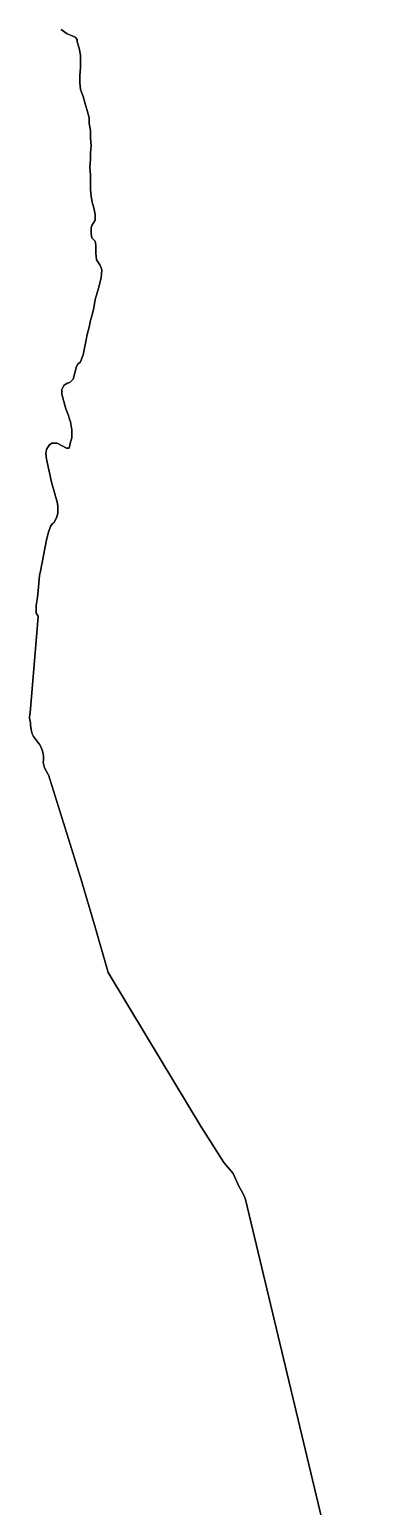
# Model space of a CAD drawing. Header units: inches. Extents: x 11258954 to 11313122, y 3645444 to 3695200.
# Drawn here: x 11273019 to 11273530, y 3688335 to 3690542 of the extents above; entities that cross this region are included whole.
import ezdxf

# ---------------------------------------------------------------- set-up
doc = ezdxf.new("R2010")
doc.units = ezdxf.units.IN
doc.header["$MEASUREMENT"] = 0
doc.layers.add('AnnexationHistory', color=183, linetype='Continuous')

msp = doc.modelspace()

# ---------------------------------------------------------------- linework, layer by layer
at = {"layer": 'AnnexationHistory'}
for points in [[(11273530.5, 3688000, 0), (11273341.125, 3688793.8125, 0), (11273339.844, 3688798, 0), (11273337.25, 3688803.4375, 0), (11273331.375, 3688813.625, 0), (11273322.5, 3688832.6875, 0), (11273309.0625, 3688849.0625, 0), (11273274.75, 3688902.625, 0), (11273193.375, 3689038, 0), (11273136.25, 3689132.875, 0), (11273116.625, 3689200.6875, 0), (11273095.4375, 3689273.3125, 0), (11273094.8125, 3689275.1875, 0), (11273092.4065, 3689283, 0), (11273076.875, 3689333, 0), (11273047.25, 3689428.5625, 0), (11273046.75, 3689429.125, 0), (11273041.25, 3689438.625, 0), (11273039.25, 3689446.9375, 0), (11273039.625, 3689451.0625, 0), (11273039.875, 3689456.25, 0), (11273038.875, 3689462.375, 0), (11273037.5, 3689466.75, 0), (11273036, 3689470.125, 0), (11273034.25, 3689473.1875, 0), (11273031.125, 3689477.4375, 0), (11273027.625, 3689481.75, 0), (11273024.625, 3689485.9375, 0), (11273022.875, 3689489.5, 0), (11273021.75, 3689493.6875, 0), (11273020.875, 3689498.9375, 0), (11273020.5, 3689503.25, 0), (11273020.25, 3689506.6875, 0), (11273019.5, 3689509.9375, 0), (11273019, 3689513.375, 0), (11273019, 3689515.125, 0), (11273019.125, 3689518, 0), (11273019.875, 3689521.5625, 0), (11273032, 3689664.4375, 0), (11273032, 3689665.75, 0), (11273029, 3689670, 0), (11273029, 3689681.25, 0), (11273031, 3689693.25, 0), (11273032, 3689703.75, 0), (11273034, 3689726.5, 0), (11273035.344, 3689732.625, 0), (11273044, 3689779.5, 0), (11273047, 3689791.25, 0), (11273050, 3689799.75, 0), (11273053, 3689804, 0), (11273055, 3689805, 0), (11273059, 3689812.25, 0), (11273061, 3689819.25, 0), (11273061, 3689829.75, 0), (11273060, 3689836.5, 0), (11273058, 3689842.75, 0), (11273055, 3689854, 0), (11273052, 3689863.75, 0), (11273044, 3689900, 0), (11273043, 3689908.5, 0), (11273044, 3689914.75, 0), (11273048, 3689921.25, 0), (11273052, 3689924, 0), (11273060, 3689924, 0), (11273074, 3689916.5, 0), (11273078, 3689916.75, 0), (11273080, 3689925.75, 0), (11273082, 3689932, 0), (11273082, 3689943.75, 0), (11273080, 3689955.75, 0), (11273078.219, 3689961.5625, 0), (11273077, 3689965.5, 0), (11273073, 3689975.25, 0), (11273067, 3689997.5, 0), (11273067, 3690000, 0), (11273067, 3690004, 0), (11273070, 3690010.25, 0), (11273075, 3690013.75, 0), (11273079, 3690014.5, 0), (11273084, 3690019.5, 0), (11273086, 3690027, 0), (11273089, 3690038.5, 0), (11273091, 3690042, 0), (11273095, 3690045.5, 0), (11273099, 3690056, 0), (11273101, 3690066.25, 0), (11273103, 3690075.75, 0), (11273105, 3690086.25, 0), (11273108, 3690097.25, 0), (11273110, 3690107.25, 0), (11273113, 3690117.75, 0), (11273115, 3690126.5, 0), (11273117, 3690138.75, 0), (11273120, 3690148.5, 0), (11273123, 3690159, 0), (11273126, 3690171.5, 0), (11273127, 3690182.75, 0), (11273126, 3690186, 0), (11273124, 3690190.5, 0), (11273119, 3690198, 0), (11273118, 3690208, 0), (11273118, 3690220, 0), (11273117, 3690225.75, 0), (11273112, 3690231, 0), (11273111, 3690237.25, 0), (11273111, 3690246, 0), (11273112, 3690249.5, 0), (11273117, 3690257.25, 0), (11273117, 3690266, 0), (11273115, 3690275.75, 0), (11273113, 3690282.25, 0), (11273111, 3690292.5, 0), (11273110, 3690303.25, 0), (11273110, 3690315, 0), (11273110, 3690325, 0), (11273109, 3690336.75, 0), (11273110, 3690347.75, 0), (11273110, 3690358.5, 0), (11273111, 3690368.5, 0), (11273110, 3690380, 0), (11273110, 3690391.5, 0), (11273108, 3690402, 0), (11273108, 3690410.25, 0), (11273105, 3690421, 0), (11273102, 3690431, 0), (11273099, 3690442, 0), (11273095, 3690452.75, 0), (11273094, 3690463.25, 0), (11273094, 3690473.5, 0), (11273095, 3690485, 0), (11273095, 3690495.75, 0), (11273095, 3690504, 0), (11273093, 3690514.5, 0), (11273090, 3690523.75, 0), (11273090, 3690527.5, 0), (11273087, 3690531, 0), (11273080, 3690534, 0), (11273075, 3690535.75, 0), (11273066, 3690542.25, 0)], [(11273066, 3690542.25, 0), (11273075, 3690535.75, 0), (11273080, 3690534, 0), (11273087, 3690531, 0), (11273090, 3690527.5, 0), (11273090, 3690523.75, 0), (11273093, 3690514.5, 0), (11273095, 3690504, 0), (11273095, 3690495.75, 0), (11273095, 3690485, 0), (11273094, 3690473.5, 0), (11273094, 3690463.25, 0), (11273095, 3690452.75, 0), (11273099, 3690442, 0), (11273102, 3690431, 0), (11273105, 3690421, 0), (11273108, 3690410.25, 0), (11273108, 3690402, 0), (11273110, 3690391.5, 0), (11273110, 3690380, 0), (11273111, 3690368.5, 0), (11273110, 3690358.5, 0), (11273110, 3690347.75, 0), (11273109, 3690336.75, 0), (11273110, 3690325, 0), (11273110, 3690315, 0), (11273110, 3690303.25, 0), (11273111, 3690292.5, 0), (11273113, 3690282.25, 0), (11273115, 3690275.75, 0), (11273117, 3690266, 0), (11273117, 3690257.25, 0), (11273112, 3690249.5, 0), (11273111, 3690246, 0), (11273111, 3690237.25, 0), (11273112, 3690231, 0), (11273117, 3690225.75, 0), (11273118, 3690220, 0), (11273118, 3690208, 0), (11273119, 3690198, 0), (11273124, 3690190.5, 0), (11273126, 3690186, 0), (11273127, 3690182.75, 0), (11273126, 3690171.5, 0), (11273123, 3690159, 0), (11273120, 3690148.5, 0), (11273117, 3690138.75, 0), (11273115, 3690126.5, 0), (11273113, 3690117.75, 0), (11273110, 3690107.25, 0), (11273108, 3690097.25, 0), (11273105, 3690086.25, 0), (11273103, 3690075.75, 0), (11273101, 3690066.25, 0), (11273099, 3690056, 0), (11273095, 3690045.5, 0), (11273091, 3690042, 0), (11273089, 3690038.5, 0), (11273086, 3690027, 0), (11273084, 3690019.5, 0), (11273079, 3690014.5, 0), (11273075, 3690013.75, 0), (11273070, 3690010.25, 0), (11273067, 3690004, 0), (11273067, 3690000, 0), (11273067, 3689997.5, 0), (11273073, 3689975.25, 0), (11273077, 3689965.5, 0), (11273078.219, 3689961.5625, 0), (11273080, 3689955.75, 0), (11273082, 3689943.75, 0), (11273082, 3689932, 0), (11273080, 3689925.75, 0), (11273078, 3689916.75, 0), (11273074, 3689916.5, 0), (11273060, 3689924, 0), (11273052, 3689924, 0), (11273048, 3689921.25, 0), (11273044, 3689914.75, 0), (11273043, 3689908.5, 0), (11273044, 3689900, 0), (11273052, 3689863.75, 0), (11273055, 3689854, 0), (11273058, 3689842.75, 0), (11273060, 3689836.5, 0), (11273061, 3689829.75, 0), (11273061, 3689819.25, 0), (11273059, 3689812.25, 0), (11273055, 3689805, 0), (11273053, 3689804, 0), (11273050, 3689799.75, 0), (11273047, 3689791.25, 0), (11273044, 3689779.5, 0), (11273035.344, 3689732.625, 0), (11273034, 3689726.5, 0), (11273032, 3689703.75, 0), (11273031, 3689693.25, 0), (11273029, 3689681.25, 0), (11273029, 3689670, 0), (11273032, 3689665.75, 0), (11273032, 3689664.4375, 0), (11273019.875, 3689521.5625, 0), (11273019.125, 3689518, 0), (11273019, 3689515.125, 0), (11273019, 3689513.375, 0), (11273019.5, 3689509.9375, 0), (11273020.25, 3689506.6875, 0), (11273020.5, 3689503.25, 0), (11273020.875, 3689498.9375, 0), (11273021.75, 3689493.6875, 0), (11273022.875, 3689489.5, 0), (11273024.625, 3689485.9375, 0), (11273027.625, 3689481.75, 0), (11273031.125, 3689477.4375, 0), (11273034.25, 3689473.1875, 0), (11273036, 3689470.125, 0), (11273037.5, 3689466.75, 0), (11273038.875, 3689462.375, 0), (11273039.875, 3689456.25, 0), (11273039.625, 3689451.0625, 0), (11273039.25, 3689446.9375, 0), (11273041.25, 3689438.625, 0), (11273046.75, 3689429.125, 0), (11273047.25, 3689428.5625, 0), (11273076.875, 3689333, 0), (11273092.4065, 3689283, 0), (11273094.8125, 3689275.1875, 0), (11273095.4375, 3689273.3125, 0), (11273116.625, 3689200.6875, 0), (11273136.25, 3689132.875, 0), (11273193.375, 3689038, 0), (11273274.75, 3688902.625, 0), (11273309.0625, 3688849.0625, 0), (11273322.5, 3688832.6875, 0), (11273331.375, 3688813.625, 0), (11273337.25, 3688803.4375, 0), (11273339.844, 3688798, 0), (11273341.125, 3688793.8125, 0), (11273530.5, 3688000, 0)]]:
    msp.add_polyline3d(points, dxfattribs=at)

doc.saveas('drawing.dxf')
